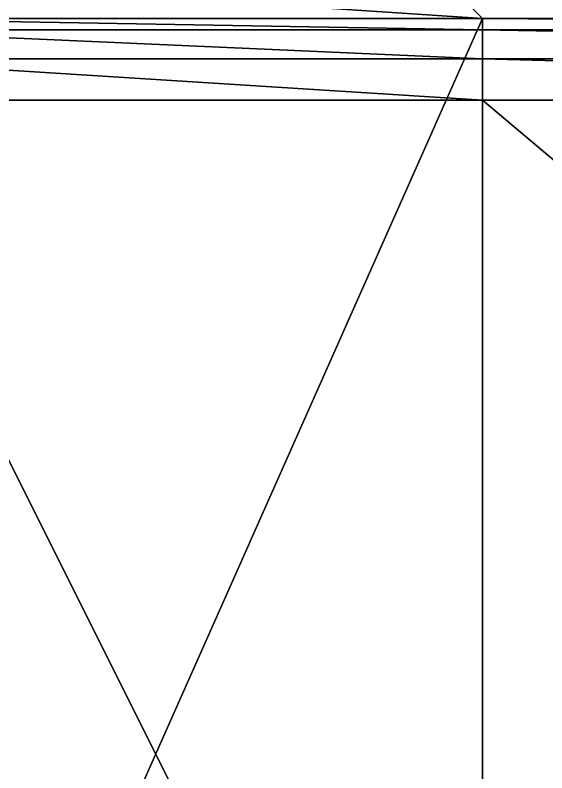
# Model space of a CAD drawing. Extents: x -226 to 261, y -163 to 113.
# Drawn here: x -193.58 to -161.07, y -26.15 to 20.2 of the extents above; entities that cross this region are included whole.
import ezdxf

# ---------------------------------------------------------------- set-up
doc = ezdxf.new("R2010")
doc.units = 0
doc.header["$MEASUREMENT"] = 0
doc.layers.get('0').update_dxf_attribs({"linetype": 'CONTINUOUS'})

msp = doc.modelspace()

# ---------------------------------------------------------------- linework, layer by layer
for points in [[(-165, 20, -10), (-202.5, 22.5, -20), (-205, 20, -10)], [(-165, 20, -55), (-202.5, 22.5, -65), (-205, 20, -55)], [(-165, 20, -10), (-167.5, 22.5, -20), (-202.5, 22.5, -20)], [(-165, 20, -55), (-167.5, 22.5, -65), (-202.5, 22.5, -65)], [(-165, 20, -42.5), (-167.5, 22.5, -45), (-167.5, 22.5, -20)], [(-165, 20, -42.5), (-167.5, 22.5, -20), (-165, 20, -10)], [(-165, 20, -82.5), (-167.5, 22.5, -85), (-167.5, 22.5, -65)], [(-165, 20, -82.5), (-167.5, 22.5, -65), (-165, 20, -55)], [(-165, 20, -82.5), (-165, 20, -91.495), (-205, 20, -88.975)], [(-165, 20, -82.5), (-205, 20, -88.975), (-205, 20, -82.5)], [(-165, 20, -91.495), (-165, -70, -91.495), (-205, -70, -88.975)], [(-165, 20, -91.495), (-205, -70, -88.975), (-205, 20, -88.975)], [(-165, 19.3168, -7.4775), (-165, 20, -10), (-205, 20, -10)], [(-165, 19.3168, -7.4775), (-205, 20, -10), (-205, 19.3168, -7.4775)], [(-165, 20, -42.5), (-165, 20, -55), (-205, 20, -55)], [(-165, 20, -42.5), (-205, 20, -55), (-205, 20, -42.5)], [(-69.9999, 19.3168, -7.4775), (-69.9999, 20, -10), (-165, 20, -10)], [(-69.9999, 19.3168, -7.4775), (-165, 20, -10), (-165, 19.3168, -7.4775)], [(-79.9999, 20, -37.5), (-165, 20, -10), (-69.9999, 20, -10)], [(-165, 20, -10), (-79.9999, 20, -37.5), (-160, 20, -37.5)], [(-165, 20, -10), (-160, 20, -37.5), (-161.261, 20, -37.8416)], [(-79.9999, 20, -82.5), (-69.9999, 20, -97.4964), (-165, 20, -91.4898)], [(-160, 20, -82.5), (-79.9999, 20, -82.5), (-165, 20, -91.4898)], [(-161.261, 20, -82.1584), (-160, 20, -82.5), (-165, 20, -91.4898)], [(-165, 20, -10), (-161.261, 20, -37.8416), (-162.158, 20, -38.7388)], [(-162.158, 20, -81.2612), (-161.261, 20, -82.1584), (-165, 20, -91.4898)], [(-162.5, 20, -80), (-162.158, 20, -81.2612), (-165, 20, -91.4898)], [(-162.5, 20, -80), (-165, 20, -91.4898), (-165, 20, -10)], [(-162.5, 20, -40), (-162.5, 20, -80), (-165, 20, -10)], [(-162.5, 20, -40), (-165, 20, -10), (-162.158, 20, -38.7388)], [(-165, 17.5225, -5.6832), (-165, 19.3168, -7.4775), (-205, 19.3168, -7.4775)], [(-165, 17.5225, -5.6832), (-205, 19.3168, -7.4775), (-205, 17.5225, -5.6832)], [(-69.9999, 17.5225, -5.6832), (-69.9999, 19.3168, -7.4775), (-165, 19.3168, -7.4775)], [(-69.9999, 17.5225, -5.6832), (-165, 19.3168, -7.4775), (-165, 17.5225, -5.6832)], [(-165, 15, -5), (-165, 17.5225, -5.6832), (-205, 17.5225, -5.6832)], [(-165, 15, -5), (-205, 17.5225, -5.6832), (-205, 15, -5)], [(-70, 15, -5), (-69.9999, 17.5225, -5.6832), (-165, 17.5225, -5.6832)], [(-70, 15, -5), (-165, 17.5225, -5.6832), (-165, 15, -5)], [(-165, -65, -5), (-165, 15, -5), (-205, 15, -5)], [(-165, -65, -5), (-205, 15, -5), (-205, -65, -5)], [(-69.9999, -65, -5), (-70, 15, -5), (-165, 15, -5)], [(-69.9999, -65, -5), (-165, 15, -5), (-165, -65, -5)]]:
    msp.add_3dface(points)

doc.saveas('drawing.dxf')
